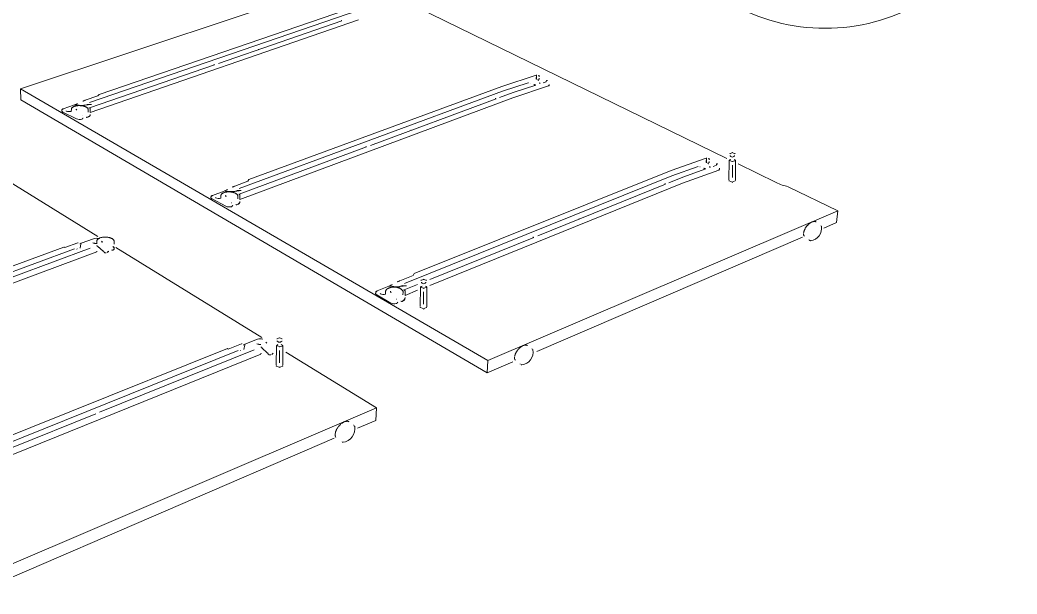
# Model space of a CAD drawing. Header units: metres. Extents: x -27.1 to 47.9, y -10.7 to 6.6.
# Drawn here: x 30.767 to 32.747, y 3.772 to 4.912 of the extents above; entities that cross this region are included whole.
import ezdxf

# ---------------------------------------------------------------- set-up
doc = ezdxf.new("R2010")
doc.units = ezdxf.units.M
doc.header["$MEASUREMENT"] = 0
doc.layers.add('PDF_Working_Num_Penna__7_Num_Penna__7_Num_Penna__7_Num_Penna__7_Num_Penna__7_Num_Penna__7', color=7, linetype='Continuous', lineweight=18)

msp = doc.modelspace()

# ---------------------------------------------------------------- linework, layer by layer
at = {"layer": 'PDF_Working_Num_Penna__7_Num_Penna__7_Num_Penna__7_Num_Penna__7_Num_Penna__7_Num_Penna__7', "color": 7, "linetype": 'Continuous', "lineweight": 18, "flags": 128}
for points in [[(31.9855, 5.2937, 0.010862), (31.985, 5.2767, 1.000019), (32.7474, 5.2767, 0.060429), (32.7364, 5.368)], [(32.1709, 4.6371), (31.5268, 4.952, -0.107809), (31.5146, 4.9611), (31.4376, 4.9987)], [(30.8586, 4.7318), (30.8587, 4.7315), (30.8589, 4.7312, 0.157144), (30.8689, 4.7305), (30.8691, 4.7349), (30.8691, 4.7353), (30.8692, 4.7358), (30.8693, 4.7363), (30.8696, 4.7367), (30.8698, 4.7371), (30.8702, 4.7376), (30.8706, 4.7381), (30.8711, 4.7385), (30.8717, 4.7389), (30.8723, 4.7393), (30.8729, 4.7396), (30.8736, 4.74), (30.8744, 4.7403), (30.8752, 4.7406), (30.876, 4.7409), (30.8769, 4.7411), (30.8779, 4.7414), (30.8789, 4.7415), (30.88, 4.7417), (30.881, 4.7418), (30.882, 4.7419), (30.8831, 4.742), (30.8841, 4.742), (30.8852, 4.742), (30.8863, 4.742), (30.8874, 4.7419), (30.8884, 4.7418), (30.8894, 4.7417), (30.8904, 4.7416), (30.8914, 4.7414), (30.8924, 4.7412), (30.8934, 4.741), (30.8943, 4.7407), (30.8952, 4.7405), (30.8961, 4.7401), (30.8969, 4.7398), (30.8977, 4.7395), (30.8984, 4.7391), (30.8991, 4.7387), (30.8997, 4.7382), (30.9003, 4.7378), (30.9009, 4.7373), (30.9014, 4.7368), (30.9018, 4.7363), (30.902, 4.7358), (30.9023, 4.7352), (30.9025, 4.7347), (30.9025, 4.7341), (30.9026, 4.7336), (30.9023, 4.7292)], [(30.8499, 4.7333), (30.8499, 4.7317), (30.8499, 4.7313), (30.8501, 4.7309), (30.8504, 4.7305), (30.8508, 4.7301), (30.8513, 4.7297), (30.852, 4.7293), (30.879, 4.716, 0.156715), (30.8895, 4.7151), (30.8897, 4.7151), (30.8899, 4.7152), (30.8901, 4.7153), (30.8903, 4.7153), (30.8904, 4.7155), (30.8906, 4.7156)], [(32.3633, 4.4987), (32.3887, 4.5096), (32.3913, 4.5328), (32.2928, 4.581, -0.05511), (32.269, 4.589), (32.1933, 4.6261)], [(31.1463, 4.5611), (31.1463, 4.5594), (31.1463, 4.559), (31.1465, 4.5585), (31.1468, 4.558), (31.1472, 4.5576), (31.1477, 4.5572), (31.1484, 4.5568), (31.1759, 4.5421, 0.169042), (31.1866, 4.5411), (31.1868, 4.5412), (31.187, 4.5412), (31.1872, 4.5413), (31.1874, 4.5414), (31.1876, 4.5415), (31.1877, 4.5417)], [(31.1552, 4.5595), (31.1553, 4.5592), (31.1555, 4.5588, 0.169791), (31.1656, 4.558), (31.1658, 4.5629), (31.1658, 4.5634), (31.166, 4.5639), (31.1661, 4.5644), (31.1663, 4.5648), (31.1666, 4.5653), (31.167, 4.5658), (31.1674, 4.5664), (31.1679, 4.5668), (31.1685, 4.5673), (31.1691, 4.5677), (31.1697, 4.5681), (31.1704, 4.5685), (31.1712, 4.5688), (31.172, 4.5691), (31.1729, 4.5695), (31.1738, 4.5697), (31.1748, 4.57), (31.1758, 4.5702), (31.1769, 4.5703), (31.1779, 4.5704), (31.179, 4.5706), (31.1801, 4.5707), (31.1811, 4.5707), (31.1823, 4.5707), (31.1833, 4.5707), (31.1844, 4.5706), (31.1855, 4.5705), (31.1865, 4.5704), (31.1876, 4.5702), (31.1886, 4.57), (31.1896, 4.5698), (31.1906, 4.5695), (31.1915, 4.5693), (31.1924, 4.569), (31.1933, 4.5686), (31.1941, 4.5683), (31.1949, 4.5679), (31.1957, 4.5675), (31.1964, 4.567), (31.197, 4.5665), (31.1976, 4.5661), (31.1982, 4.5655), (31.1987, 4.565), (31.1991, 4.5644), (31.1994, 4.5638), (31.1996, 4.5632), (31.1998, 4.5627), (31.1999, 4.5621), (31.1999, 4.5614), (31.1997, 4.5566)], [(32.358, 4.5034), (32.3584, 4.503), (32.3586, 4.5028), (32.3588, 4.5025, -0.429962), (32.3374, 4.4738), (32.3368, 4.4739), (32.3364, 4.474), (32.3361, 4.4741), (32.3356, 4.4744), (32.3353, 4.4746)], [(30.923, 4.4778, 0.146348), (30.9131, 4.4777), (30.8883, 4.4686)], [(31.4749, 4.1417), (30.6101, 3.772), (30.5191, 3.8424), (30.5198, 3.8227, 0.149362), (30.5072, 3.8392), (29.8386, 4.3572, 0.096024), (29.8192, 4.3663), (29.8176, 4.3843), (29.7498, 4.4367)], [(31.4824, 4.3691), (31.4825, 4.3688), (31.4827, 4.3684, 0.184201), (31.493, 4.3675), (31.4932, 4.3729), (31.4932, 4.3734), (31.4934, 4.374), (31.4935, 4.3745), (31.4937, 4.375), (31.494, 4.3755), (31.4944, 4.3761), (31.4948, 4.3767), (31.4953, 4.3772), (31.4959, 4.3778), (31.4966, 4.3783), (31.4972, 4.3786), (31.4979, 4.3791), (31.4987, 4.3794), (31.4995, 4.3798), (31.5004, 4.3802), (31.5014, 4.3804), (31.5024, 4.3807), (31.5034, 4.3809), (31.5045, 4.3811), (31.5055, 4.3812), (31.5066, 4.3814), (31.5077, 4.3815), (31.5088, 4.3815), (31.5099, 4.3815), (31.511, 4.3815), (31.5121, 4.3814), (31.5132, 4.3813), (31.5143, 4.3812), (31.5153, 4.381), (31.5164, 4.3808), (31.5174, 4.3805), (31.5184, 4.3802), (31.5193, 4.3799), (31.5202, 4.3796), (31.5211, 4.3792), (31.522, 4.3788), (31.5228, 4.3784), (31.5235, 4.3779), (31.5243, 4.3775), (31.5249, 4.3769), (31.5256, 4.3764), (31.5261, 4.3758), (31.5266, 4.3752), (31.527, 4.3746), (31.5273, 4.3739), (31.5276, 4.3733), (31.5277, 4.3726), (31.5278, 4.372), (31.5279, 4.3713), (31.5276, 4.3659)], [(31.4734, 4.3709), (31.4733, 4.369), (31.4734, 4.3685), (31.4736, 4.368), (31.4739, 4.3675), (31.4743, 4.367), (31.4748, 4.3665), (31.4755, 4.3661), (31.5035, 4.3499, 0.18363), (31.5143, 4.3488), (31.5146, 4.3488), (31.5148, 4.3489), (31.5149, 4.349), (31.5151, 4.3491), (31.5153, 4.3492), (31.5155, 4.3494)], [(31.2491, 4.2784, 0.158261), (31.2389, 4.2782), (31.2136, 4.268)], [(31.785, 4.2578), (31.7854, 4.2574), (31.7856, 4.2572), (31.7858, 4.2569, -0.430019), (31.7638, 4.2272), (31.7631, 4.2274), (31.7628, 4.2275)], [(31.4309, 4.106), (31.4313, 4.1055), (31.4316, 4.1053), (31.4318, 4.105, -0.430213), (31.4083, 4.0734), (31.4076, 4.0736), (31.4073, 4.0736)]]:
    msp.add_lwpolyline(points, format="xyb", dxfattribs=at)
for points in [[(30.7681, 4.7754), (31.4376, 4.9987)], [(31.4687, 4.9392), (31.4187, 4.924), (30.9052, 4.7482)], [(30.9241, 4.7643), (31.4173, 4.9326)], [(31.439, 4.9121), (30.9063, 4.7285), (30.9063, 4.7338)], [(31.1613, 4.8259), (31.4065, 4.9102)], [(30.9048, 4.7378), (31.1533, 4.8232)], [(31.7239, 4.7802), (31.792, 4.8024)], [(31.6961, 4.2355), (30.7681, 4.7754)], [(30.7683, 4.7533), (30.7681, 4.7754)], [(31.7763, 4.7874), (31.7254, 4.7707), (31.2026, 4.5775)], [(31.2218, 4.5952), (31.7239, 4.7802)], [(31.7461, 4.7577), (31.8169, 4.781)], [(31.7468, 4.7681), (31.7918, 4.7829)], [(31.7459, 4.233), (31.6947, 4.211), (30.7683, 4.7533)], [(30.8939, 4.7514), (30.8947, 4.7518), (30.8956, 4.7522), (30.8964, 4.7525), (30.9217, 4.7611), (30.9241, 4.7643)], [(31.7461, 4.7577), (31.2037, 4.5558), (31.2037, 4.5617)], [(31.4633, 4.6629), (31.7129, 4.7555)], [(31.7195, 4.758), (31.7468, 4.7681)], [(30.8758, 4.7436), (30.8756, 4.7435), (30.8754, 4.7435), (30.8527, 4.7357)], [(30.8962, 4.7429), (30.8957, 4.7427), (30.8952, 4.7426), (30.8946, 4.7426), (30.894, 4.7425), (30.8933, 4.7425), (30.8766, 4.7434)], [(31.2022, 4.5661), (31.4552, 4.6599)], [(30.9216, 4.4823), (30.6631, 4.6414)], [(32.0604, 4.6132), (32.1297, 4.6377)], [(32.1137, 4.6212), (32.0619, 4.6027), (31.5306, 4.389)], [(32.0837, 4.5998), (32.1295, 4.6162)], [(32.1757, 4.6332), (32.175, 4.5945)], [(32.1819, 4.6236), (32.1819, 4.5994)], [(32.1881, 4.6332), (32.1882, 4.5944)], [(31.1911, 4.581), (31.1919, 4.5814), (31.1928, 4.5819), (31.1936, 4.5822), (31.2194, 4.5917), (31.2218, 4.5952)], [(31.5501, 4.4086), (32.0604, 4.6132)], [(32.056, 4.5886), (32.0837, 4.5998)], [(32.1549, 4.6141), (32.083, 4.5883)], [(31.5807, 4.3849), (32.083, 4.5883)], [(31.7955, 4.4835), (32.0493, 4.5859)], [(31.1726, 4.5724), (31.1724, 4.5724), (31.1723, 4.5723), (31.1491, 4.5638)], [(31.1935, 4.5717), (31.193, 4.5715), (31.1924, 4.5714), (31.1918, 4.5713), (31.1912, 4.5713), (31.1905, 4.5713), (31.1735, 4.5723)], [(32.3913, 4.5328), (31.6961, 4.2355)], [(30.9193, 4.4676), (30.9194, 4.4725), (30.9194, 4.473), (30.9195, 4.4735), (30.9197, 4.474), (30.9199, 4.4746), (30.9201, 4.475), (30.9205, 4.4756), (30.921, 4.4762), (30.9215, 4.4767), (30.9221, 4.4772), (30.9227, 4.4776), (30.9234, 4.4781), (30.9241, 4.4784), (30.9248, 4.4788), (30.9256, 4.4792), (30.9265, 4.4795), (30.9275, 4.4798), (30.9285, 4.4801), (30.9295, 4.4803), (30.9306, 4.4805), (30.9317, 4.4806), (30.9327, 4.4808), (30.9338, 4.4808), (30.9349, 4.4809), (30.936, 4.4809), (30.9371, 4.4809), (30.9382, 4.4808), (30.9393, 4.4808), (30.9404, 4.4806), (30.9414, 4.4805), (30.9425, 4.4803), (30.9435, 4.4801), (30.9445, 4.4799), (30.9454, 4.4796), (30.9464, 4.4793), (30.9473, 4.479), (30.9481, 4.4786), (30.949, 4.4782), (30.9497, 4.4778), (30.9504, 4.4773), (30.9511, 4.4769), (30.9517, 4.4764), (30.9523, 4.4758), (30.9528, 4.4752), (30.9532, 4.4746), (30.9535, 4.4741), (30.9538, 4.4735), (30.9539, 4.4729), (30.954, 4.4723), (30.954, 4.4716), (30.9539, 4.4667)], [(31.5808, 4.3968), (31.7874, 4.4802)], [(31.7936, 4.2535), (32.321, 4.4805)], [(30.8754, 4.4577), (30.2439, 4.2245), (30.1789, 4.198)], [(30.2423, 4.2356), (30.8543, 4.4608)], [(30.6064, 4.3477), (30.9061, 4.4587)], [(30.8827, 4.4697), (30.8822, 4.4696), (30.8817, 4.4694), (30.8558, 4.4599)], [(31.2476, 4.2816), (30.9572, 4.4604)], [(30.2651, 4.2081), (30.9194, 4.4513)], [(31.5189, 4.3929), (31.5198, 4.3934), (31.5206, 4.3939), (31.5215, 4.3942), (31.5477, 4.4048), (31.5501, 4.4086)], [(31.5001, 4.3834), (31.4999, 4.3834), (31.4998, 4.3833), (31.4762, 4.3739)], [(31.5213, 4.3826), (31.5208, 4.3824), (31.5202, 4.3823), (31.5196, 4.3822), (31.519, 4.3821), (31.5183, 4.3821), (31.501, 4.3832)], [(31.5302, 4.3764), (31.5562, 4.3869)], [(31.5625, 4.3815), (31.5618, 4.3428)], [(31.5749, 4.3815), (31.575, 4.3427)], [(31.5568, 4.3752), (31.5317, 4.365), (31.5317, 4.3715)], [(31.5687, 4.3719), (31.5687, 4.3477)], [(30.5522, 4.0081), (31.1788, 4.2594)], [(31.2079, 4.2693), (31.2073, 4.2692), (31.2068, 4.269), (31.1803, 4.2584)], [(31.2587, 4.2507), (31.2476, 4.2613), (31.2471, 4.2617), (31.2466, 4.262), (31.246, 4.2623), (31.2454, 4.2625)], [(31.2763, 4.2653), (31.2757, 4.2266)], [(31.2887, 4.2653), (31.2888, 4.2265)], [(31.2004, 4.256), (30.5538, 3.9957), (30.4874, 3.9661)], [(30.5756, 3.9774), (31.2454, 4.2487)], [(30.925, 4.1332), (31.2318, 4.2571)], [(31.2826, 4.2557), (31.2826, 4.2315)], [(31.4749, 4.1417), (31.2949, 4.2525)], [(31.6947, 4.211), (31.6961, 4.2355)], [(31.4375, 4.1012), (31.4738, 4.1168), (31.4749, 4.1417)], [(30.5822, 3.9949), (30.9176, 4.1302)], [(31.3912, 4.0813), (30.7216, 3.7932)]]:
    msp.add_lwpolyline(points, dxfattribs=at)
for points in [[(31.4052, 4.9111), (31.4053, 4.9109)], [(31.4054, 4.9107), (31.4059, 4.9104)], [(31.2398, 4.8542), (31.2399, 4.854)], [(31.24, 4.8537), (31.2405, 4.8535)], [(31.1523, 4.8241), (31.1524, 4.8238)], [(31.1525, 4.8236), (31.1529, 4.8234)], [(31.7933, 4.8025), (31.793, 4.8025), (31.7926, 4.8025), (31.7923, 4.8025)], [(31.7929, 4.8016), (31.7923, 4.7952), (31.7923, 4.7949), (31.7924, 4.7947), (31.7926, 4.7945), (31.7927, 4.7943), (31.793, 4.7942)], [(31.796, 4.7932), (31.7955, 4.7934), (31.7952, 4.7936)], [(31.796, 4.7932), (31.7959, 4.7935), (31.7959, 4.7937), (31.796, 4.794), (31.7962, 4.7941)], [(31.796, 4.7932), (31.7962, 4.7928), (31.7964, 4.7924), (31.7967, 4.7921), (31.797, 4.7919)], [(31.7985, 4.7998), (31.7984, 4.8003), (31.7983, 4.8008), (31.7981, 4.8012), (31.7977, 4.8015), (31.7973, 4.8018), (31.7968, 4.802)], [(31.7981, 4.7963), (31.7979, 4.7941)], [(31.7763, 4.7874), (31.7765, 4.7874), (31.7768, 4.7874)], [(31.78, 4.7869), (31.7804, 4.7867)], [(31.7875, 4.7842), (31.7881, 4.7839), (31.7888, 4.7836), (31.7895, 4.7834), (31.7902, 4.7832), (31.791, 4.783)], [(31.8002, 4.7856), (31.8001, 4.786), (31.7998, 4.7863), (31.7995, 4.7866), (31.7991, 4.7869), (31.7986, 4.7872)], [(31.8122, 4.7895), (31.8059, 4.7875)], [(31.8123, 4.7906), (31.8122, 4.7895)], [(31.8145, 4.7919), (31.8126, 4.7919), (31.8124, 4.7917), (31.8124, 4.7914), (31.8123, 4.791)], [(31.8145, 4.7919), (31.8146, 4.7916)], [(31.8169, 4.781), (31.8172, 4.7812), (31.8175, 4.7814), (31.8178, 4.7817), (31.818, 4.7822), (31.8182, 4.7826)], [(31.8183, 4.7832), (31.8183, 4.7835), (31.8182, 4.7837), (31.8181, 4.784), (31.818, 4.7842)], [(30.9503, 4.7534), (30.9501, 4.7536)], [(31.7117, 4.7565), (31.7117, 4.7563)], [(31.7118, 4.7561), (31.7123, 4.7558)], [(30.8527, 4.7357), (30.852, 4.7354), (30.8514, 4.7351), (30.8509, 4.7348), (30.8505, 4.7345), (30.8502, 4.7341), (30.85, 4.7337)], [(30.8793, 4.7451), (30.8784, 4.7446), (30.8775, 4.7442), (30.8767, 4.7439)], [(30.8783, 4.7352), (30.8783, 4.7348), (30.8785, 4.7344), (30.8788, 4.734), (30.8791, 4.7337), (30.8796, 4.7333)], [(30.8793, 4.7451), (30.8797, 4.7452), (30.8801, 4.7453), (30.8804, 4.7454), (30.8808, 4.7456), (30.8811, 4.7457)], [(30.8815, 4.7459), (30.8819, 4.7461)], [(30.8939, 4.7514), (30.8931, 4.7512), (30.8923, 4.751), (30.8916, 4.7506)], [(30.8962, 4.7429), (30.901, 4.7445), (30.9078, 4.7442), (30.9082, 4.7442), (30.9086, 4.7442), (30.9089, 4.7443)], [(30.901, 4.7445), (30.901, 4.7448)], [(30.9042, 4.7371), (30.9042, 4.7374), (30.9044, 4.7376), (30.9046, 4.7377)], [(30.9052, 4.7482), (30.905, 4.748)], [(30.9062, 4.7371), (30.9062, 4.7365), (30.9062, 4.7359), (30.9062, 4.7352), (30.9063, 4.7345)], [(30.8901, 4.7222), (30.8904, 4.7222)], [(30.8918, 4.7169), (30.8916, 4.7165), (30.8913, 4.7162), (30.891, 4.7159)], [(30.8918, 4.7169), (30.892, 4.7171), (30.8921, 4.7172), (30.8923, 4.7173)], [(30.8989, 4.7189), (30.8981, 4.7193), (30.8983, 4.7193)], [(30.8982, 4.7193), (30.8987, 4.719)], [(30.9023, 4.7194), (30.9006, 4.7188), (30.9001, 4.7187), (30.8997, 4.7187), (30.8993, 4.7187)], [(30.906, 4.7227), (30.9058, 4.7222), (30.9054, 4.7217), (30.905, 4.7212), (30.9045, 4.7207), (30.904, 4.7204), (30.9035, 4.72), (30.9029, 4.7197)], [(30.906, 4.7227), (30.9061, 4.7231), (30.9061, 4.7234), (30.9062, 4.7238), (30.9062, 4.7241), (30.9063, 4.7245)], [(31.5433, 4.694), (31.5433, 4.6938)], [(31.5435, 4.6935), (31.5439, 4.6932)], [(31.4541, 4.6609), (31.4542, 4.6606)], [(31.4543, 4.6603), (31.4548, 4.6601)], [(32.131, 4.6379), (32.1306, 4.6379), (32.1303, 4.6379), (32.13, 4.6378)], [(32.1306, 4.6369), (32.13, 4.6298), (32.13, 4.6295), (32.1301, 4.6292), (32.1302, 4.629), (32.1304, 4.6288), (32.1306, 4.6287)], [(32.1362, 4.6349), (32.1362, 4.6354), (32.1361, 4.6359), (32.1358, 4.6364), (32.1355, 4.6368), (32.1351, 4.6371), (32.1345, 4.6373)], [(32.1137, 4.6212), (32.1139, 4.6212), (32.1142, 4.6212)], [(32.1175, 4.6206), (32.1179, 4.6204)], [(32.1251, 4.6176), (32.1257, 4.6173), (32.1264, 4.617), (32.1271, 4.6167), (32.1279, 4.6165), (32.1287, 4.6163)], [(32.1337, 4.6276), (32.1332, 4.6278), (32.1329, 4.6281)], [(32.1337, 4.6276), (32.1336, 4.6279), (32.1336, 4.6281), (32.1337, 4.6283), (32.1338, 4.6285), (32.1339, 4.6286)], [(32.1337, 4.6276), (32.1339, 4.6271), (32.1341, 4.6267), (32.1344, 4.6264), (32.1348, 4.6261)], [(32.1359, 4.631), (32.1357, 4.6285)], [(32.138, 4.6192), (32.1379, 4.6196), (32.1376, 4.62), (32.1373, 4.6203), (32.1369, 4.6207), (32.1364, 4.621)], [(32.1501, 4.6235), (32.1438, 4.6213)], [(32.1503, 4.6247), (32.1501, 4.6235)], [(32.1525, 4.6261), (32.1506, 4.6261), (32.1504, 4.6259), (32.1504, 4.6256), (32.1503, 4.6252)], [(32.1525, 4.6261), (32.1526, 4.6258)], [(32.1549, 4.6141), (32.1553, 4.6143), (32.1556, 4.6145), (32.1559, 4.6149), (32.1561, 4.6154), (32.1563, 4.6159)], [(32.1564, 4.6166), (32.1564, 4.6168), (32.1563, 4.6171), (32.1562, 4.6174), (32.1561, 4.6176)], [(31.1785, 4.575), (31.1789, 4.5752)], [(31.1911, 4.581), (31.1903, 4.5808), (31.1895, 4.5805), (31.1888, 4.5802)], [(31.2026, 4.5775), (31.2024, 4.5773)], [(31.2485, 4.5832), (31.2483, 4.5834)], [(32.048, 4.587), (32.0481, 4.5868)], [(32.0482, 4.5865), (32.0487, 4.5862)], [(31.1491, 4.5638), (31.1484, 4.5634), (31.1478, 4.5631), (31.1473, 4.5628), (31.1469, 4.5624), (31.1466, 4.562), (31.1464, 4.5616)], [(31.1762, 4.574), (31.1753, 4.5736), (31.1744, 4.5731), (31.1735, 4.5728)], [(31.1752, 4.5632), (31.1752, 4.5628), (31.1754, 4.5624), (31.1757, 4.5619), (31.1761, 4.5615), (31.1766, 4.5612)], [(31.1762, 4.574), (31.1766, 4.5742), (31.177, 4.5743), (31.1774, 4.5744), (31.1777, 4.5746), (31.1781, 4.5748)], [(31.1935, 4.5717), (31.1983, 4.5734), (31.2053, 4.5731), (31.2057, 4.5731), (31.2061, 4.5731), (31.2064, 4.5732)], [(31.1983, 4.5734), (31.1984, 4.5737)], [(31.2015, 4.5653), (31.2016, 4.5656), (31.2018, 4.5658), (31.202, 4.566)], [(31.2036, 4.5652), (31.2036, 4.5646), (31.2036, 4.564), (31.2036, 4.5632), (31.2037, 4.5625)], [(31.1873, 4.5489), (31.1875, 4.5489)], [(31.189, 4.5431), (31.1887, 4.5427), (31.1884, 4.5424), (31.1881, 4.542)], [(31.189, 4.5431), (31.1891, 4.5433), (31.1893, 4.5434), (31.1895, 4.5435)], [(31.1962, 4.5453), (31.1954, 4.5457), (31.1956, 4.5457)], [(31.1954, 4.5457), (31.1959, 4.5454)], [(31.1997, 4.5459), (31.1979, 4.5452), (31.1974, 4.5451), (31.197, 4.5451), (31.1966, 4.5451)], [(31.2034, 4.5495), (31.2032, 4.5489), (31.2028, 4.5484), (31.2024, 4.5478), (31.2019, 4.5473), (31.2014, 4.5469), (31.2008, 4.5465), (31.2003, 4.5461)], [(31.2034, 4.5495), (31.2035, 4.5499), (31.2036, 4.5502), (31.2036, 4.5506), (31.2036, 4.551), (31.2037, 4.5514)], [(31.8769, 4.5179), (31.8769, 4.5176)], [(31.8771, 4.5173), (31.8775, 4.517)], [(32.3254, 4.4956), (32.3257, 4.4962)], [(32.326, 4.4968), (32.326, 4.497), (32.3261, 4.4972), (32.3263, 4.4975)], [(32.3277, 4.4997), (32.3275, 4.4995), (32.3272, 4.4993), (32.3271, 4.4991), (32.3271, 4.4988), (32.3268, 4.4983)], [(32.329, 4.5017), (32.3288, 4.5015), (32.3286, 4.5013), (32.3285, 4.5011), (32.3284, 4.5008), (32.3281, 4.5003)], [(32.3306, 4.5036), (32.3304, 4.5034), (32.3301, 4.5033), (32.33, 4.503), (32.3299, 4.5027), (32.3294, 4.5022)], [(32.3322, 4.5053), (32.332, 4.5052), (32.3318, 4.5051), (32.3316, 4.5048), (32.3315, 4.5046), (32.331, 4.5041)], [(32.3339, 4.5069), (32.3337, 4.5069), (32.3335, 4.5067), (32.3333, 4.5065), (32.3332, 4.5062), (32.3326, 4.5057)], [(32.3345, 4.5073), (32.3342, 4.5071)], [(32.3357, 4.5083), (32.3355, 4.5083), (32.3353, 4.5082), (32.335, 4.5079), (32.3349, 4.5077), (32.3347, 4.5075)], [(32.3375, 4.5095), (32.3373, 4.5095), (32.3371, 4.5094), (32.3369, 4.5093), (32.3367, 4.509), (32.3362, 4.5086)], [(32.3393, 4.5105), (32.3391, 4.5105), (32.3389, 4.5104), (32.3387, 4.5103), (32.3385, 4.51), (32.338, 4.5098)], [(32.341, 4.5112), (32.3406, 4.5112), (32.3403, 4.5109), (32.3398, 4.5107)], [(32.3427, 4.5117), (32.3425, 4.5117), (32.3423, 4.5117), (32.342, 4.5114), (32.3416, 4.5113)], [(32.3442, 4.512), (32.3439, 4.5119), (32.3437, 4.5118), (32.3432, 4.5117)], [(32.3457, 4.512), (32.3454, 4.5119), (32.3452, 4.5118), (32.3449, 4.5118)], [(32.3471, 4.5117), (32.3467, 4.5116), (32.3464, 4.5116)], [(32.3471, 4.5117), (32.3479, 4.5111), (32.3481, 4.5112)], [(32.357, 4.5045), (32.3569, 4.5047)], [(31.7863, 4.4813), (31.7864, 4.481)], [(31.7865, 4.4807), (31.7869, 4.4804)], [(32.3233, 4.4872), (32.3233, 4.4876)], [(32.3233, 4.4872), (32.3235, 4.4866)], [(32.3235, 4.4889), (32.3234, 4.489), (32.3234, 4.4892), (32.3234, 4.4895)], [(32.3235, 4.4855), (32.3234, 4.4857), (32.3234, 4.4859)], [(32.3235, 4.4889), (32.3235, 4.4884)], [(32.3235, 4.4855), (32.3236, 4.4854), (32.3238, 4.485)], [(32.324, 4.4916), (32.3238, 4.4914), (32.3237, 4.4911), (32.3237, 4.4909), (32.3238, 4.4907), (32.3237, 4.4902)], [(32.3239, 4.4841), (32.3238, 4.4843), (32.3238, 4.4845)], [(32.3239, 4.4841), (32.3241, 4.4839), (32.3243, 4.4836)], [(32.3246, 4.4936), (32.3244, 4.4934), (32.3243, 4.4931), (32.3243, 4.4929), (32.3243, 4.4927), (32.3241, 4.4921)], [(32.3244, 4.4829), (32.3243, 4.4831)], [(32.3253, 4.4955), (32.3252, 4.4953), (32.325, 4.4951), (32.325, 4.4949), (32.325, 4.4947), (32.3248, 4.4941)], [(32.3252, 4.4819), (32.3251, 4.482)], [(30.8554, 4.4608), (30.8551, 4.4609), (30.8547, 4.4609)], [(30.8558, 4.4599), (30.8558, 4.4607)], [(30.8798, 4.4574), (30.8803, 4.4572)], [(30.8857, 4.4676), (30.8858, 4.4674), (30.886, 4.4673)], [(30.8858, 4.4677), (30.8879, 4.4684)], [(30.8881, 4.4675), (30.8865, 4.4592)], [(30.8879, 4.4684), (30.8881, 4.4685), (30.8883, 4.4686)], [(30.9194, 4.4636), (30.919, 4.4635)], [(30.9324, 4.453), (30.9216, 4.4625), (30.9211, 4.4629), (30.9205, 4.4632), (30.92, 4.4634)], [(30.9308, 4.4706), (30.9302, 4.471), (30.9298, 4.4714), (30.9294, 4.4718), (30.9292, 4.4722), (30.929, 4.4726)], [(30.9514, 4.4622), (30.9519, 4.4618), (30.9525, 4.4614), (30.9531, 4.461), (30.9535, 4.4606), (30.9538, 4.4601), (30.9539, 4.4597)], [(30.954, 4.4592), (30.9539, 4.4574), (30.9538, 4.457), (30.9537, 4.4566), (30.9534, 4.4561), (30.953, 4.4557), (30.9525, 4.4553)], [(32.3343, 4.4754), (32.3341, 4.4753)], [(32.3374, 4.4737), (32.3376, 4.4737)], [(30.9192, 4.4513), (30.9194, 4.4514), (30.9195, 4.4516), (30.9196, 4.4519), (30.9197, 4.4523), (30.9197, 4.4528)], [(30.9336, 4.4522), (30.9332, 4.4524), (30.9328, 4.4527)], [(30.9332, 4.4512), (30.9335, 4.451), (30.9337, 4.4509), (30.9339, 4.4508), (30.9342, 4.4507), (30.9345, 4.4505), (30.9348, 4.4504), (30.9351, 4.4501), (30.9355, 4.4499), (30.9359, 4.4497)], [(30.9364, 4.4496), (30.9369, 4.4496), (30.9374, 4.4496), (30.938, 4.4498), (30.9384, 4.4499)], [(30.9404, 4.4506), (30.9408, 4.4508), (30.9413, 4.4511), (30.9417, 4.4514), (30.9421, 4.4519), (30.9425, 4.4523), (30.9429, 4.453)], [(30.9495, 4.4554), (30.9502, 4.455), (30.9505, 4.4549)], [(30.9502, 4.455), (30.95, 4.4551)], [(30.9519, 4.455), (30.9518, 4.4549), (30.9515, 4.4548), (30.9511, 4.4548)], [(31.5037, 4.3852), (31.5029, 4.3847), (31.5019, 4.3842), (31.5011, 4.3838)], [(31.5037, 4.3852), (31.5042, 4.3854), (31.5046, 4.3855), (31.505, 4.3856), (31.5053, 4.3858), (31.5057, 4.386)], [(31.5061, 4.3863), (31.5065, 4.3865)], [(31.5189, 4.3929), (31.5181, 4.3927), (31.5173, 4.3924), (31.5165, 4.392)], [(31.5213, 4.3826), (31.5262, 4.3845), (31.5333, 4.3842), (31.5337, 4.3842), (31.5341, 4.3842), (31.5345, 4.3842)], [(31.5262, 4.3845), (31.5263, 4.3849)], [(31.5306, 4.389), (31.5304, 4.3888)], [(31.4762, 4.3739), (31.4755, 4.3735), (31.4749, 4.3731), (31.4744, 4.3728), (31.474, 4.3724), (31.4737, 4.3719), (31.4735, 4.3714)], [(31.5028, 4.3732), (31.5028, 4.3728), (31.5029, 4.3723), (31.5032, 4.3718), (31.5036, 4.3714), (31.5041, 4.371)], [(31.515, 4.3574), (31.5152, 4.3574)], [(31.5314, 4.358), (31.5312, 4.3574), (31.5308, 4.3568), (31.5304, 4.3562), (31.5299, 4.3557), (31.5294, 4.3552), (31.5288, 4.3547), (31.5282, 4.3543)], [(31.5295, 4.3755), (31.5296, 4.3757), (31.5296, 4.3759), (31.5298, 4.3761), (31.53, 4.3763)], [(31.5314, 4.358), (31.5315, 4.3585), (31.5316, 4.3589), (31.5316, 4.3593), (31.5317, 4.3597), (31.5317, 4.3602), (31.5317, 4.3607)], [(31.5316, 4.3755), (31.5316, 4.3748), (31.5317, 4.3741), (31.5317, 4.3733), (31.5317, 4.3724)], [(31.5167, 4.351), (31.5165, 4.3506), (31.5162, 4.3502), (31.5159, 4.3498)], [(31.5167, 4.351), (31.5169, 4.3512), (31.5171, 4.3514), (31.5173, 4.3514)], [(31.5241, 4.3534), (31.5232, 4.3539), (31.5235, 4.3539)], [(31.5233, 4.3539), (31.5238, 4.3536)], [(31.5276, 4.3541), (31.5258, 4.3533), (31.5254, 4.3532), (31.5249, 4.3532), (31.5245, 4.3532)], [(31.1799, 4.2593), (31.1795, 4.2595), (31.1792, 4.2595)], [(31.1803, 4.2584), (31.1803, 4.2592)], [(31.2109, 4.267), (31.211, 4.2667), (31.2112, 4.2666)], [(31.2111, 4.267), (31.2132, 4.2679)], [(31.2134, 4.2669), (31.2117, 4.2576)], [(31.2132, 4.2679), (31.2134, 4.268), (31.2136, 4.268)], [(31.2454, 4.2625), (31.245, 4.2624)], [(31.2571, 4.2703), (31.2565, 4.2707), (31.256, 4.2712), (31.2556, 4.2716), (31.2554, 4.272), (31.2552, 4.2725)], [(31.7584, 4.2597), (31.7582, 4.2597), (31.7579, 4.2595), (31.7578, 4.2592), (31.7576, 4.259), (31.7571, 4.2585)], [(31.7601, 4.2614), (31.7599, 4.2614), (31.7597, 4.2612), (31.7595, 4.261), (31.7594, 4.2607), (31.7588, 4.2602)], [(31.7608, 4.2619), (31.7604, 4.2616)], [(31.762, 4.2628), (31.7618, 4.2628), (31.7616, 4.2627), (31.7613, 4.2625), (31.7612, 4.2622), (31.761, 4.2621)], [(31.7639, 4.264), (31.7637, 4.2641), (31.7634, 4.264), (31.7632, 4.2638), (31.763, 4.2635), (31.7625, 4.2632)], [(31.7657, 4.2651), (31.7655, 4.2651), (31.7653, 4.265), (31.7651, 4.2649), (31.7649, 4.2646), (31.7644, 4.2643)], [(31.7674, 4.2658), (31.7671, 4.2658), (31.7668, 4.2655), (31.7662, 4.2653)], [(31.7692, 4.2664), (31.769, 4.2664), (31.7688, 4.2663), (31.7685, 4.2661), (31.768, 4.266)], [(31.7708, 4.2667), (31.7705, 4.2666), (31.7702, 4.2664), (31.7698, 4.2663)], [(31.7723, 4.2666), (31.772, 4.2666), (31.7718, 4.2665), (31.7714, 4.2665)], [(31.7737, 4.2663), (31.7734, 4.2663), (31.7732, 4.2662), (31.773, 4.2663)], [(31.7737, 4.2663), (31.7745, 4.2657), (31.7747, 4.2658)], [(31.784, 4.2589), (31.7839, 4.2591)], [(31.2049, 4.2556), (31.2054, 4.2554)], [(31.2452, 4.2488), (31.2454, 4.2489), (31.2455, 4.2491), (31.2456, 4.2495), (31.2457, 4.2499), (31.2458, 4.2504)], [(31.2599, 4.2498), (31.2595, 4.25), (31.2592, 4.2503)], [(31.2595, 4.2487), (31.2598, 4.2484), (31.26, 4.2483), (31.2603, 4.2482), (31.2606, 4.248), (31.2609, 4.2479), (31.2612, 4.2478), (31.2615, 4.2474), (31.2619, 4.2472), (31.2623, 4.247)], [(31.2628, 4.2469), (31.2634, 4.2469), (31.2638, 4.2469), (31.2644, 4.247), (31.2649, 4.2472)], [(31.2669, 4.248), (31.2673, 4.2482), (31.2678, 4.2485), (31.2682, 4.2489), (31.2686, 4.2494), (31.269, 4.2499), (31.2695, 4.2507)], [(31.7492, 4.241), (31.7492, 4.2415)], [(31.7492, 4.241), (31.7494, 4.2405)], [(31.7494, 4.2428), (31.7493, 4.243), (31.7493, 4.2432), (31.7493, 4.2434)], [(31.7494, 4.2394), (31.7493, 4.2395), (31.7493, 4.2398)], [(31.7494, 4.2428), (31.7494, 4.2423)], [(31.7494, 4.2394), (31.7496, 4.2392), (31.7497, 4.2388)], [(31.75, 4.2456), (31.7497, 4.2454), (31.7497, 4.2451), (31.7496, 4.2449), (31.7497, 4.2447), (31.7496, 4.2441)], [(31.7505, 4.2477), (31.7504, 4.2474), (31.7502, 4.2471), (31.7502, 4.247), (31.7502, 4.2467), (31.7501, 4.2462)], [(31.7513, 4.2497), (31.7511, 4.2495), (31.751, 4.2493), (31.751, 4.2491), (31.751, 4.2488), (31.7508, 4.2482)], [(31.7514, 4.2498), (31.7517, 4.2504)], [(31.752, 4.251), (31.752, 4.2512), (31.7521, 4.2514), (31.7523, 4.2517)], [(31.7537, 4.254), (31.7535, 4.2538), (31.7533, 4.2536), (31.7532, 4.2533), (31.7532, 4.2531), (31.7528, 4.2525)], [(31.7551, 4.256), (31.7549, 4.2559), (31.7547, 4.2556), (31.7545, 4.2554), (31.7545, 4.2551), (31.7541, 4.2546)], [(31.7567, 4.258), (31.7565, 4.2578), (31.7563, 4.2577), (31.7561, 4.2574), (31.756, 4.2571), (31.7555, 4.2566)], [(31.7498, 4.2379), (31.7497, 4.2381), (31.7497, 4.2383)], [(31.7498, 4.2379), (31.7501, 4.2377), (31.7502, 4.2374)], [(31.7503, 4.2366), (31.7503, 4.2369)], [(31.7512, 4.2356), (31.7511, 4.2357)], [(31.7605, 4.2289), (31.7603, 4.2288)], [(31.7628, 4.2275), (31.7624, 4.2276)], [(31.7638, 4.2272), (31.764, 4.2272)], [(31.3977, 4.1018), (31.3974, 4.1017), (31.3972, 4.1014), (31.397, 4.1012), (31.397, 4.1009), (31.3966, 4.1003)], [(31.3991, 4.104), (31.3989, 4.1039), (31.3987, 4.1036), (31.3985, 4.1034), (31.3984, 4.1031), (31.3981, 4.1025)], [(31.4008, 4.1061), (31.4006, 4.1059), (31.4003, 4.1058), (31.4001, 4.1055), (31.4001, 4.1052), (31.3996, 4.1047)], [(31.4026, 4.108), (31.4024, 4.1079), (31.4021, 4.1078), (31.4019, 4.1074), (31.4018, 4.1072), (31.4013, 4.1067)], [(31.4044, 4.1097), (31.4042, 4.1097), (31.404, 4.1095), (31.4038, 4.1093), (31.4037, 4.109), (31.4031, 4.1085)], [(31.4051, 4.1102), (31.4048, 4.11)], [(31.4064, 4.1113), (31.4062, 4.1113), (31.406, 4.1111), (31.4057, 4.1109), (31.4056, 4.1106), (31.4054, 4.1105)], [(31.4084, 4.1126), (31.4082, 4.1126), (31.408, 4.1125), (31.4077, 4.1123), (31.4075, 4.112), (31.407, 4.1116)], [(31.4104, 4.1137), (31.4102, 4.1137), (31.4099, 4.1136), (31.4097, 4.1135), (31.4095, 4.1132), (31.409, 4.1129)], [(31.4122, 4.1145), (31.4119, 4.1145), (31.4117, 4.1144), (31.4115, 4.1141), (31.4109, 4.1139)], [(31.4141, 4.115), (31.4139, 4.1151), (31.4136, 4.115), (31.4134, 4.1147), (31.4129, 4.1146)], [(31.4158, 4.1153), (31.4154, 4.1153), (31.4152, 4.1151), (31.4147, 4.115)], [(31.4174, 4.1153), (31.4171, 4.1152), (31.4169, 4.1152), (31.4165, 4.1152)], [(31.4189, 4.115), (31.4185, 4.115), (31.4184, 4.1149), (31.4181, 4.1149)], [(31.4189, 4.115), (31.4198, 4.1143), (31.42, 4.1144)], [(31.4298, 4.1071), (31.4297, 4.1073)], [(31.3929, 4.0881), (31.3928, 4.0886)], [(31.393, 4.09), (31.3929, 4.0902), (31.3929, 4.0904), (31.393, 4.0906)], [(31.3929, 4.0881), (31.393, 4.0875)], [(31.393, 4.0863), (31.3929, 4.0865), (31.393, 4.0868)], [(31.393, 4.09), (31.393, 4.0894)], [(31.393, 4.0863), (31.3932, 4.0862), (31.3933, 4.0858)], [(31.3936, 4.093), (31.3934, 4.0927), (31.3933, 4.0925), (31.3933, 4.0922), (31.3934, 4.092), (31.3933, 4.0914)], [(31.3934, 4.0848), (31.3933, 4.0849), (31.3934, 4.0851)], [(31.3934, 4.0848), (31.3937, 4.0845), (31.3939, 4.0842)], [(31.3942, 4.0952), (31.3941, 4.0949), (31.3939, 4.0946), (31.3939, 4.0944), (31.3939, 4.0942), (31.3937, 4.0936)], [(31.394, 4.0834), (31.3939, 4.0837)], [(31.395, 4.0973), (31.3949, 4.0971), (31.3947, 4.0968), (31.3947, 4.0966), (31.3947, 4.0964), (31.3945, 4.0958)], [(31.395, 4.0823), (31.3948, 4.0825)], [(31.3951, 4.0974), (31.3955, 4.098)], [(31.3958, 4.0987), (31.3958, 4.0989), (31.3959, 4.0991), (31.3961, 4.0995)], [(31.4049, 4.0752), (31.4046, 4.0751)], [(31.4073, 4.0736), (31.4069, 4.0738)], [(31.4083, 4.0734), (31.4085, 4.0733)]]:
    msp.add_lwpolyline(points, close=True, dxfattribs=at)
for points in [[(30.9193, 4.4683, -0.141262), (30.9113, 4.4693)], [(31.2453, 4.2677, -0.152654), (31.2372, 4.2689)]]:
    msp.add_lwpolyline(points, format="xyb", close=True, dxfattribs=at)
at = {"layer": 'PDF_Working_Num_Penna__7_Num_Penna__7_Num_Penna__7_Num_Penna__7_Num_Penna__7_Num_Penna__7', "color": 7, "linetype": 'Continuous', "lineweight": 18}
for centre, radius, start, end in [((32.1768, 4.593), 0.00173, 166.4778, 179.4892), ((31.5636, 4.3413), 0.00169, 166.3182, 179.6488)]:
    msp.add_arc(centre, radius, start, end, dxfattribs=at)
for points in [[(32.1819, 4.649), (32.1849, 4.649), (32.1752, 4.6465), (32.1766, 4.6465)], [(32.1757, 4.6332), (32.1766, 4.6332), (32.1768, 4.6353), (32.1787, 4.6353)], [(32.1766, 4.6424), (32.178, 4.6424), (32.179, 4.6399), (32.1819, 4.6399)], [(32.1873, 4.6465), (32.1887, 4.6465), (32.1789, 4.649), (32.1819, 4.649)], [(32.1819, 4.6399), (32.1848, 4.6399), (32.1857, 4.6424), (32.1871, 4.6424)], [(32.1852, 4.6353), (32.1871, 4.6353), (32.1872, 4.6332), (32.1881, 4.6332)], [(32.1819, 4.6307), (32.1853, 4.6307), (32.1743, 4.6332), (32.1757, 4.6332)], [(32.188, 4.6328), (32.1893, 4.6328), (32.1788, 4.6307), (32.1819, 4.6307)], [(32.1881, 4.6332), (32.1882, 4.6332), (32.188, 4.6328), (32.188, 4.6328)], [(32.1818, 4.5896), (32.1855, 4.5896), (32.1732, 4.593), (32.1751, 4.593)], [(32.1885, 4.593), (32.1904, 4.593), (32.1781, 4.5896), (32.1818, 4.5896)], [(31.5687, 4.3973), (31.5717, 4.3973), (31.562, 4.3948), (31.5634, 4.3948)], [(31.5741, 4.3948), (31.5755, 4.3948), (31.5658, 4.3973), (31.5687, 4.3973)], [(31.5687, 4.379), (31.5721, 4.379), (31.5611, 4.3815), (31.5625, 4.3815)], [(31.5625, 4.3815), (31.5634, 4.3815), (31.5636, 4.3837), (31.5655, 4.3837)], [(31.5635, 4.3908), (31.5649, 4.3908), (31.5658, 4.3882), (31.5687, 4.3882)], [(31.5748, 4.3812), (31.5761, 4.3812), (31.5656, 4.379), (31.5687, 4.379)], [(31.5687, 4.3882), (31.5716, 4.3882), (31.5725, 4.3908), (31.5739, 4.3908)], [(31.5721, 4.3836), (31.5739, 4.3836), (31.574, 4.3815), (31.5749, 4.3815)], [(31.5749, 4.3815), (31.575, 4.3815), (31.5748, 4.3812), (31.5748, 4.3812)], [(31.5686, 4.338), (31.5723, 4.338), (31.5601, 4.3413), (31.5619, 4.3413)], [(31.5753, 4.3414), (31.5772, 4.3414), (31.5649, 4.338), (31.5686, 4.338)], [(31.2826, 4.2811), (31.2855, 4.2811), (31.2758, 4.2786), (31.2772, 4.2786)], [(31.288, 4.2786), (31.2894, 4.2786), (31.2796, 4.2811), (31.2826, 4.2811)], [(31.2825, 4.2628), (31.286, 4.2628), (31.2749, 4.2653), (31.2763, 4.2653)], [(31.2763, 4.2653), (31.2773, 4.2653), (31.2775, 4.2674), (31.2793, 4.2674)], [(31.2773, 4.2745), (31.2787, 4.2745), (31.2796, 4.272), (31.2825, 4.272)], [(31.2887, 4.2649), (31.29, 4.2649), (31.2794, 4.2628), (31.2825, 4.2628)], [(31.2825, 4.272), (31.2854, 4.272), (31.2864, 4.2745), (31.2878, 4.2745)], [(31.2859, 4.2674), (31.2877, 4.2674), (31.2878, 4.2653), (31.2887, 4.2653)], [(31.2887, 4.2653), (31.2888, 4.2653), (31.2887, 4.2649), (31.2887, 4.2649)], [(31.2825, 4.2218), (31.2862, 4.2218), (31.2739, 4.2251), (31.2757, 4.2251)], [(31.2757, 4.2251), (31.2759, 4.2251), (31.2757, 4.2255), (31.2758, 4.2255)], [(31.2892, 4.2252), (31.291, 4.2252), (31.2788, 4.2218), (31.2825, 4.2218)]]:
    msp.add_open_spline(points, degree=3, dxfattribs=at)

doc.saveas('drawing.dxf')
